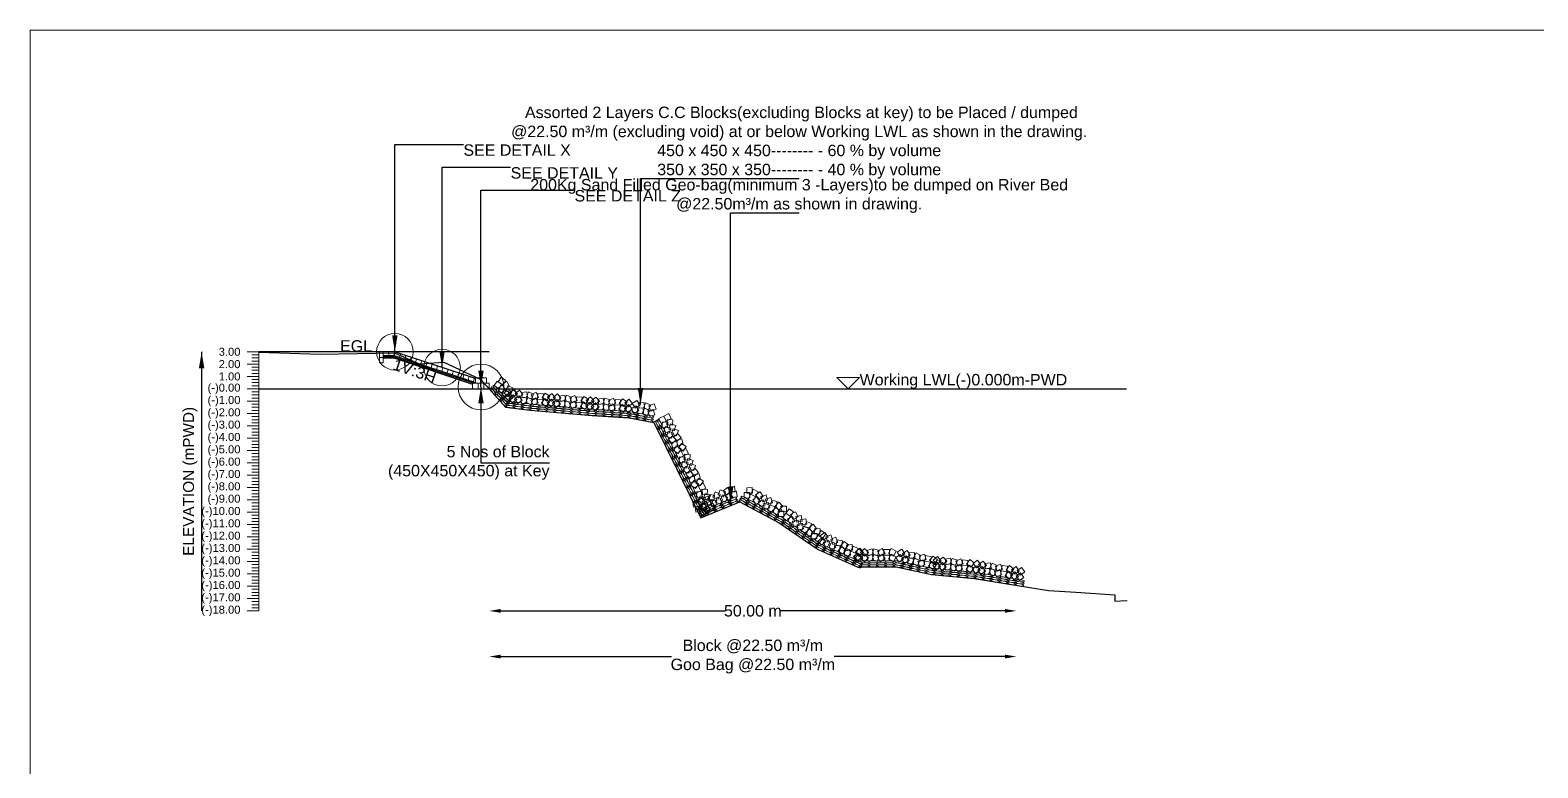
# Model space of a CAD drawing. Header units: inches. Extents: x 89000 to 845017, y -7071 to 0.
# Drawn here: x 475000 to 481595, y -3229 to 0 of the extents above; entities that cross this region are included whole.
import ezdxf

# ---------------------------------------------------------------- set-up
doc = ezdxf.new("R2010")
doc.units = ezdxf.units.IN
doc.header["$LTSCALE"] = 7
doc.header["$MEASUREMENT"] = 0
doc.header["$PDMODE"] = 3
for name, color, linetype, lineweight in [('Cross Section Labels', 7, 'Continuous', 9), ('Existing_Bed_Level for Xsection', 7, 'Continuous', 25), ('Long Section Labels', 7, 'Continuous', 9)]:
    doc.layers.add(name, color=color, linetype=linetype, lineweight=lineweight)
doc.styles.get("Standard").update_dxf_attribs({"font": 'arial.ttf'})
doc.dimstyles.new('Appron Lebeling Style', dxfattribs={"dimtxt": 50, "dimasz": 50, "dimexe": 0.18, "dimexo": 0.0625, "dimgap": 0.09, "dimtad": 0, "dimtih": 1, "dimtoh": 1, "dimdec": 4, "dimzin": 0, "dimdsep": 46, "dimtxsty": 'Standard', "dimcen": 0.09, "dimse1": 1, "dimse2": 1, "dimadec": 0, "dimazin": 0, "dimtfac": 1, "dimtdec": 4, "dimtofl": 0, "dimtmove": 0, "dimatfit": 3, "dimfxl": 1, "dimtolj": 1, "dimtzin": 0, "dimarcsym": 0})
doc.dimstyles.get("Standard").update_dxf_attribs({"dimtxt": 0.18, "dimasz": 0.18, "dimexe": 0.18, "dimexo": 0.0625, "dimgap": 0.09, "dimtad": 0, "dimtih": 1, "dimtoh": 1, "dimdec": 4, "dimzin": 0, "dimdsep": 46, "dimtxsty": 'Standard', "dimcen": 0.09, "dimadec": 0, "dimazin": 0, "dimtfac": 1, "dimtdec": 4, "dimtofl": 0, "dimtmove": 0, "dimatfit": 3, "dimfxl": 1, "dimtolj": 1, "dimtzin": 0, "dimarcsym": 0})

# ---------------------------------------------------------------- blocks, each defined once
blk = doc.blocks.new('*D307')
at = {"layer": 'Cross Section Labels', "color": 0, "lineweight": -2, "transparency": 16777216}
for p, q in [((477058.4, -2542.1), (478038.7, -2542.1)), ((479264, -2542.1), (478283.8, -2542.1))]:
    blk.add_line(p, q, dxfattribs=at)
at = {"layer": 'Cross Section Labels', "color": 0, "transparency": 16777216}
for points in [[(477058.4, -2533.8), (477058.4, -2550.5), (477008.4, -2542.1)], [(479264, -2533.8), (479264, -2550.5), (479314, -2542.1)]]:
    blk.add_solid(points, dxfattribs=at)
at = {"layer": 'Defpoints', "color": 0, "transparency": 16777216}
for p in [(477008.4, -1570.1), (479314, -2430.4), (479314, -2542.1)]:
    blk.add_point(p, dxfattribs=at)
at = {"layer": 'Cross Section Labels', "color": 0, "transparency": 16777216, "insert": (478161.2, -2542.1), "char_height": 50, "attachment_point": 5}
blk.add_mtext('\\A1;50.00 m', dxfattribs=at)
blk = doc.blocks.new('*D308')
at = {"layer": 'Cross Section Labels', "color": 0, "lineweight": -2, "transparency": 16777216}
for p, q in [((477058.4, -2742.1), (477805.6, -2742.1)), ((479264, -2742.1), (478516.9, -2742.1))]:
    blk.add_line(p, q, dxfattribs=at)
at = {"layer": 'Cross Section Labels', "color": 0, "transparency": 16777216}
for points in [[(477058.4, -2733.8), (477058.4, -2750.5), (477008.4, -2742.1)], [(479264, -2733.8), (479264, -2750.5), (479314, -2742.1)]]:
    blk.add_solid(points, dxfattribs=at)
at = {"layer": 'Defpoints', "color": 0, "transparency": 16777216}
for p in [(477008.4, -1570.1), (479314, -2430.4), (479314, -2742.1)]:
    blk.add_point(p, dxfattribs=at)
at = {"layer": 'Cross Section Labels', "color": 0, "transparency": 16777216, "insert": (478161.2, -2742.1), "char_height": 50, "attachment_point": 5}
blk.add_mtext('\\A1;Block @22.50 m³/m ^JGoo Bag @22.50 m³/m ', dxfattribs=at)

msp = doc.modelspace()

# ---------------------------------------------------------------- linework, layer by layer
at = {"layer": 'Cross Section Labels'}
for points in [[(475000, 0), (485000, 0), (485000, -7071), (475000, -7071)], [(478578.42935, -1570.12), (478628.42935, -1520.12), (478528.42935, -1520.12)]]:
    msp.add_lwpolyline(points, close=True, dxfattribs=at)
for centre, radius in [((476595.32935, -1408.12), 80), ((476801.87935, -1476.97), 80), ((476971.97935, -1562.02), 100)]:
    msp.add_circle(centre, radius, dxfattribs=at)
at = {"layer": 'Existing_Bed_Level for Xsection'}
for points in [[(477008.42935, -1408.12), (476000, -1408.12)], [(476000, -1409.47), (476269.95575, -1418.164), (476593.90265, -1412.224), (476701.88495, -1460.23), (476809.86725, -1453.534), (476971.8407, -1529.134), (477079.823, -1650.094), (477187.8053, -1664.134), (477457.76105, -1686.814), (477619.7345, -1696.534), (477727.7168, -1718.134), (477934.20952, -2134.42), (478104.9652, -2064.76), (478275.72183, -2157.1), (478446.47922, -2273.74), (478617.23725, -2349.88), (478787.99582, -2349.88), (478942.41625, -2383.36), (479129.51425, -2400.1), (479454.59678, -2453.56), (479573.82935, -2460.04), (479744.57572, -2471.38), (479744.57572, -2498.92), (479796.06525, -2496.76), (479796.06525, -2500)], [(476947.67935, -1525.57), (476597.82334, -1408.95133), (476595.32935, -1408.12), (476592.70045, -1408.12), (476544.10045, -1408.12)], [(476544.10045, -1424.32), (476592.70045, -1424.32), (476947.67935, -1542.6463)], [(476544.10045, -1429.72), (476591.82415, -1429.72), (476940.12415, -1545.82)], [(476544.10045, -1435.12), (476590.94785, -1435.12), (476935.52935, -1549.9805)], [(476000, -1570.12), (479796.06525, -1570.12)]]:
    msp.add_lwpolyline(points, dxfattribs=at)
at = {"layer": 'Long Section Labels'}
for points in [[(476000, -1408.12), (475950, -1408.12)], [(476000, -1421.62), (475970, -1421.62)], [(476000, -1435.12), (475970, -1435.12)], [(476000, -1448.62), (475970, -1448.62)], [(476000, -2542.12), (476000, -2488.12), (476000, -2434.12), (476000, -2380.12), (476000, -2326.12), (476000, -2272.12), (476000, -2218.12), (476000, -2164.12), (476000, -2110.12), (476000, -2056.12), (476000, -2002.12), (476000, -1948.12), (476000, -1894.12), (476000, -1840.12), (476000, -1786.12), (476000, -1732.12), (476000, -1678.12), (476000, -1624.12), (476000, -1570.12), (476000, -1516.12), (476000, -1462.12), (476000, -1408.12)], [(476000, -1462.12), (475950, -1462.12)], [(476000, -1516.12), (475950, -1516.12)], [(476000, -1475.62), (475970, -1475.62)], [(476000, -1489.12), (475970, -1489.12)], [(476000, -1502.62), (475970, -1502.62)], [(476000, -1570.12), (475950, -1570.12)], [(476000, -1529.62), (475970, -1529.62)], [(476000, -1543.12), (475970, -1543.12)], [(476000, -1556.62), (475970, -1556.62)], [(476000, -1624.12), (475950, -1624.12)], [(476000, -1583.62), (475970, -1583.62)], [(476000, -1597.12), (475970, -1597.12)], [(476000, -1610.62), (475970, -1610.62)], [(476000, -1637.62), (475970, -1637.62)], [(476000, -1678.12), (475950, -1678.12)], [(476000, -1651.12), (475970, -1651.12)], [(476000, -1664.62), (475970, -1664.62)], [(476000, -1691.62), (475970, -1691.62)], [(476000, -1705.12), (475970, -1705.12)], [(476000, -1732.12), (475950, -1732.12)], [(476000, -1718.62), (475970, -1718.62)], [(476000, -1745.62), (475970, -1745.62)], [(476000, -1759.12), (475970, -1759.12)], [(476000, -1772.62), (475970, -1772.62)], [(476000, -1786.12), (475950, -1786.12)], [(476000, -1840.12), (475950, -1840.12)], [(476000, -1799.62), (475970, -1799.62)], [(476000, -1813.12), (475970, -1813.12)], [(476000, -1826.62), (475970, -1826.62)], [(476000, -1894.12), (475950, -1894.12)], [(476000, -1853.62), (475970, -1853.62)], [(476000, -1867.12), (475970, -1867.12)], [(476000, -1880.62), (475970, -1880.62)], [(476000, -1907.62), (475970, -1907.62)], [(476000, -1948.12), (475950, -1948.12)], [(476000, -1921.12), (475970, -1921.12)], [(476000, -1934.62), (475970, -1934.62)], [(476000, -1961.62), (475970, -1961.62)], [(476000, -1975.12), (475970, -1975.12)], [(476000, -2002.12), (475950, -2002.12)], [(476000, -1988.62), (475970, -1988.62)], [(476000, -2015.62), (475970, -2015.62)], [(476000, -2029.12), (475970, -2029.12)], [(476000, -2042.62), (475970, -2042.62)], [(476000, -2056.12), (475950, -2056.12)], [(476000, -2110.12), (475950, -2110.12)], [(476000, -2069.62), (475970, -2069.62)], [(476000, -2083.12), (475970, -2083.12)], [(476000, -2096.62), (475970, -2096.62)], [(476000, -2164.12), (475950, -2164.12)], [(476000, -2123.62), (475970, -2123.62)], [(476000, -2137.12), (475970, -2137.12)], [(476000, -2150.62), (475970, -2150.62)], [(476000, -2218.12), (475950, -2218.12)], [(476000, -2177.62), (475970, -2177.62)], [(476000, -2191.12), (475970, -2191.12)], [(476000, -2204.62), (475970, -2204.62)], [(476000, -2231.62), (475970, -2231.62)], [(476000, -2272.12), (475950, -2272.12)], [(476000, -2245.12), (475970, -2245.12)], [(476000, -2258.62), (475970, -2258.62)], [(476000, -2285.62), (475970, -2285.62)], [(476000, -2299.12), (475970, -2299.12)], [(476000, -2326.12), (475950, -2326.12)], [(476000, -2312.62), (475970, -2312.62)], [(476000, -2339.62), (475970, -2339.62)], [(476000, -2353.12), (475970, -2353.12)], [(476000, -2366.62), (475970, -2366.62)], [(476000, -2380.12), (475950, -2380.12)], [(476000, -2434.12), (475950, -2434.12)], [(476000, -2393.62), (475970, -2393.62)], [(476000, -2407.12), (475970, -2407.12)], [(476000, -2420.62), (475970, -2420.62)], [(476000, -2488.12), (475950, -2488.12)], [(476000, -2447.62), (475970, -2447.62)], [(476000, -2461.12), (475970, -2461.12)], [(476000, -2474.62), (475970, -2474.62)], [(476000, -2501.62), (475970, -2501.62)], [(476000, -2542.12), (475950, -2542.12)], [(476000, -2515.12), (475970, -2515.12)], [(476000, -2528.62), (475970, -2528.62)]]:
    msp.add_lwpolyline(points, dxfattribs=at)
for points in [[(476544.10045, -1408.12), (476527.90045, -1408.12), (476527.90045, -1432.42), (476544.10045, -1432.42)], [(476544.10045, -1432.42), (476527.90045, -1432.42), (476527.90045, -1456.72), (476544.10045, -1456.72)], [(476568.40045, -1408.12), (476544.10045, -1408.12), (476544.10045, -1424.32), (476568.40045, -1424.32)], [(476592.70045, -1408.12), (476568.40045, -1408.12), (476568.40045, -1424.32), (476592.70045, -1424.32)], [(476620.87634, -1416.63567), (476597.82334, -1408.95133), (476592.70045, -1424.32), (476615.75345, -1432.00433)], [(476643.92935, -1424.32), (476620.87634, -1416.63567), (476615.75345, -1432.00433), (476638.80646, -1439.68867)], [(476666.98235, -1432.00433), (476643.92935, -1424.32), (476638.80646, -1439.68867), (476661.85946, -1447.373)], [(476690.03535, -1439.68867), (476666.98235, -1432.00433), (476661.85946, -1447.373), (476684.91246, -1455.05734)], [(476713.08836, -1447.373), (476690.03535, -1439.68867), (476684.91246, -1455.05734), (476707.96547, -1462.74167)], [(476736.14136, -1455.05734), (476713.08836, -1447.373), (476707.96547, -1462.74167), (476731.01847, -1470.42601)], [(476759.19437, -1462.74167), (476736.14136, -1455.05734), (476731.01847, -1470.42601), (476754.07148, -1478.11034)], [(476782.24737, -1470.42601), (476759.19437, -1462.74167), (476754.07148, -1478.11034), (476777.12448, -1485.79468)], [(476805.30037, -1478.11034), (476782.24737, -1470.42601), (476777.12448, -1485.79468), (476800.17749, -1493.47901)], [(476828.35338, -1485.79468), (476805.30037, -1478.11034), (476800.17749, -1493.47901), (476823.23049, -1501.16335)], [(476851.40638, -1493.47901), (476828.35338, -1485.79468), (476823.23049, -1501.16335), (476846.28349, -1508.84768)], [(476874.45939, -1501.16335), (476851.40638, -1493.47901), (476846.28349, -1508.84768), (476869.3365, -1516.53202)], [(476897.51239, -1508.84768), (476874.45939, -1501.16335), (476869.3365, -1516.53202), (476892.3895, -1524.21635)], [(476920.5654, -1516.53202), (476897.51239, -1508.84768), (476892.3895, -1524.21635), (476915.44251, -1531.90069)], [(476943.6184, -1524.21635), (476920.5654, -1516.53202), (476915.44251, -1531.90069), (476938.49551, -1539.58502)], [(476959.82935, -1545.82), (476935.52935, -1545.82), (476935.52935, -1570.12), (476959.82935, -1570.12)], [(476971.97935, -1521.52), (476947.67935, -1521.52), (476947.67935, -1545.82), (476971.97935, -1545.82)], [(476984.12935, -1545.82), (476959.82935, -1545.82), (476959.82935, -1570.12), (476984.12935, -1570.12)], [(476996.27935, -1521.52), (476971.97935, -1521.52), (476971.97935, -1545.82), (476996.27935, -1545.82)], [(477008.42935, -1545.82), (476984.12935, -1545.82), (476984.12935, -1570.12), (477008.42935, -1570.12)], [(477062.95071, -1549.2479), (477042.62497, -1535.93045), (477029.30752, -1556.25619), (477049.63326, -1569.57364)], [(477078.62966, -1576.26232), (477067.69449, -1554.56181), (477045.99398, -1565.49698), (477056.92916, -1587.19749)], [(477081.07831, -1533.0652), (477060.75258, -1519.74775), (477047.43513, -1540.07348), (477067.76086, -1553.39093)], [(477093.84218, -1581.28103), (477070.76831, -1573.6596), (477063.14688, -1596.73348), (477086.22076, -1604.35491)], [(477096.75727, -1560.07961), (477085.82209, -1538.3791), (477064.12159, -1549.31428), (477075.05676, -1571.01478)], [(477107.23151, -1584.6344), (477087.92048, -1569.88399), (477073.17008, -1589.19502), (477092.4811, -1603.94542)], [(477111.96979, -1565.09832), (477088.89591, -1557.47689), (477081.27448, -1580.55077), (477104.34836, -1588.1722)], [(477129.96, -1591.9246), (477113.77729, -1573.79699), (477095.64969, -1589.9797), (477111.83239, -1608.1073)], [(477116.52021, -1573.00947), (477097.25957, -1587.8256), (477112.07571, -1607.08624), (477131.33634, -1592.27011)], [(477155.43527, -1595.38968), (477140.60381, -1576.14085), (477121.35497, -1590.97231), (477136.18644, -1610.22115)], [(477172.92784, -1582.66334), (477148.84149, -1585.8786), (477152.05674, -1609.96494), (477176.14309, -1606.74969)], [(477104.09836, -1608.73157), (477084.78734, -1593.98116), (477070.03693, -1613.29218), (477089.34795, -1628.04259)], [(477111.83239, -1608.1073), (477095.64969, -1589.9797), (477077.52208, -1606.16241), (477093.70479, -1624.29001)], [(477113.38707, -1597.10663), (477094.12643, -1611.92277), (477108.94256, -1631.1834), (477128.2032, -1616.36727)], [(477152.30213, -1619.48685), (477137.47066, -1600.23801), (477118.22183, -1615.06948), (477133.0533, -1634.31831)], [(477169.79469, -1606.76051), (477145.70834, -1609.97576), (477148.9236, -1634.06211), (477173.00994, -1630.84686)], [(477199.32181, -1616.94665), (477176.85851, -1607.67896), (477167.59081, -1630.14225), (477190.05411, -1639.40995)], [(477202.45495, -1592.84949), (477179.99165, -1583.58179), (477170.72396, -1606.04509), (477193.18726, -1615.31279)], [(477211.66094, -1609.65537), (477189.66702, -1619.98774), (477199.99939, -1641.98165), (477221.9933, -1631.64929)], [(477213.69531, -1585.44068), (477191.70139, -1595.77304), (477202.03376, -1617.76696), (477224.02767, -1607.43459)], [(477243.16939, -1616.76272), (477218.95469, -1614.72835), (477216.92033, -1638.94304), (477241.13502, -1640.97741)], [(477245.20375, -1592.54802), (477220.98906, -1590.51366), (477218.95469, -1614.72835), (477243.16939, -1616.76272)], [(477271.16898, -1626.83502), (477251.20733, -1612.97781), (477237.35012, -1632.93947), (477257.31177, -1646.79668)], [(477273.20335, -1602.62033), (477253.24169, -1588.76312), (477239.38448, -1608.72478), (477259.34614, -1622.58199)], [(477279.91957, -1614.79981), (477261.35244, -1630.47628), (477277.02891, -1649.04341), (477295.59604, -1633.36695)], [(477281.95394, -1590.58512), (477263.38681, -1606.26159), (477279.06328, -1624.82872), (477297.63041, -1609.15225)], [(477319.81188, -1635.38768), (477304.12063, -1616.83304), (477285.56599, -1632.52428), (477301.25724, -1651.07893)], [(477321.84625, -1611.17299), (477306.155, -1592.61834), (477287.60036, -1608.30959), (477303.2916, -1626.86423)], [(477336.70777, -1621.87923), (477312.79251, -1626.1862), (477317.09948, -1650.10147), (477341.01475, -1645.7945)], [(477338.74214, -1597.66454), (477314.82688, -1601.97151), (477319.13385, -1625.88678), (477343.04911, -1621.5798)], [(477366.66746, -1630.71244), (477343.80604, -1622.47558), (477335.56918, -1645.33699), (477358.4306, -1653.57385)], [(477368.70182, -1606.49775), (477345.84041, -1598.26089), (477337.60355, -1621.1223), (477360.46496, -1629.35916)], [(477381.16379, -1623.89594), (477359.16987, -1634.22831), (477369.50224, -1656.22222), (477391.49615, -1645.88986)], [(477383.19816, -1599.68125), (477361.20424, -1610.01362), (477371.53661, -1632.00753), (477393.53052, -1621.67517)], [(477412.67224, -1631.00329), (477388.45754, -1628.96892), (477386.42318, -1653.18361), (477410.63787, -1655.21798)], [(477414.7066, -1606.7886), (477390.49191, -1604.75423), (477388.45754, -1628.96892), (477412.67224, -1631.00329)], [(477440.67183, -1641.0756), (477420.71018, -1627.21839), (477406.85297, -1647.18004), (477426.81462, -1661.03725)], [(477442.7062, -1616.8609), (477422.74454, -1603.00369), (477408.88733, -1622.96535), (477428.84899, -1636.82256)], [(477449.42242, -1629.04039), (477430.85529, -1644.71685), (477446.53176, -1663.28399), (477465.09889, -1647.60752)], [(477451.45679, -1604.82569), (477432.88966, -1620.50216), (477448.56613, -1639.06929), (477467.13326, -1623.39283)], [(477488.41786, -1648.88546), (477472.28806, -1630.71076), (477454.11337, -1646.84056), (477470.24316, -1665.01525)], [(477489.87348, -1624.62909), (477473.74368, -1606.45439), (477455.56899, -1622.58419), (477471.69878, -1640.75889)], [(477504.9864, -1634.97744), (477481.18079, -1639.8542), (477486.05755, -1663.65981), (477509.86316, -1658.78305)], [(477506.44202, -1610.72107), (477482.63641, -1615.59784), (477487.51317, -1639.40345), (477511.31878, -1634.52669)], [(477535.14845, -1643.09279), (477512.09689, -1635.40414), (477504.40823, -1658.4557), (477527.45979, -1666.14436)], [(477536.60407, -1618.83643), (477513.55251, -1611.14777), (477505.86385, -1634.19934), (477528.91541, -1641.88799)], [(477549.47789, -1635.93212), (477527.73695, -1646.78668), (477538.59151, -1668.52762), (477560.33245, -1657.67306)], [(477550.93351, -1611.67575), (477529.19257, -1622.53031), (477540.04713, -1644.27125), (477561.78807, -1633.41669)], [(477581.14706, -1642.28512), (477556.8907, -1640.82949), (477555.43507, -1665.08586), (477579.69144, -1666.54148)], [(477582.60268, -1618.02875), (477558.34632, -1616.57313), (477556.8907, -1640.82949), (477581.14706, -1642.28512)], [(477609.37917, -1651.68601), (477589.09234, -1638.30937), (477575.71569, -1658.5962), (477596.00252, -1671.97284)], [(477610.83479, -1627.42965), (477590.54796, -1614.05301), (477577.17131, -1634.33984), (477597.45814, -1647.71648)], [(477617.8399, -1639.4453), (477599.65237, -1655.56062), (477615.76769, -1673.74816), (477633.95522, -1657.63284)], [(477619.29552, -1615.18894), (477601.10799, -1631.30426), (477617.22331, -1649.49179), (477635.41084, -1633.37647)], [(477662.98332, -1664.70193), (477649.49669, -1644.48805), (477629.28281, -1657.97468), (477642.76944, -1678.18856)], [(477667.74969, -1640.87397), (477654.26307, -1620.66009), (477634.04919, -1634.14672), (477647.53581, -1654.3606)], [(477686.06806, -1629.36803), (477661.81871, -1630.93606), (477663.38674, -1655.18541), (477687.6361, -1653.61738)], [(477714.83322, -1641.5407), (477693.05297, -1630.76524), (477682.2775, -1652.54549), (477704.05776, -1663.32095)], [(477730.00886, -1636.41154), (477706.98539, -1644.18393), (477714.75779, -1667.2074), (477737.78125, -1659.435)], [(477681.30169, -1653.19599), (477657.05233, -1654.76402), (477658.62037, -1679.01337), (477682.86972, -1677.44534)], [(477710.06685, -1665.36866), (477688.28659, -1654.5932), (477677.51113, -1676.37345), (477699.29138, -1687.14891)], [(477725.24248, -1660.2395), (477702.21902, -1668.01189), (477709.99141, -1691.03536), (477733.01488, -1683.26296)], [(477782.24964, -1711.41184), (477771.45144, -1689.64285), (477749.68245, -1700.44104), (477760.48065, -1722.21003)], [(477804.01863, -1700.61364), (477793.22043, -1678.84465), (477771.45144, -1689.64285), (477782.24964, -1711.41184)], [(477809.90025, -1729.78272), (477811.41872, -1705.53021), (477787.1662, -1704.01175), (477785.64774, -1728.26426)], [(477788.13126, -1740.58092), (477789.64972, -1716.32841), (477765.39721, -1714.80995), (477763.87875, -1739.06246)], [(477802.95847, -1741.83507), (477779.93309, -1734.06838), (477772.1664, -1757.09377), (477795.19178, -1764.86046)], [(477806.00224, -1786.62337), (477813.75059, -1763.59181), (477790.71903, -1755.84345), (477782.97067, -1778.87502)], [(477826.30751, -1794.08295), (477810.23937, -1775.85372), (477792.01014, -1791.92186), (477808.07829, -1810.15109)], [(477824.72747, -1731.03688), (477801.70208, -1723.27019), (477793.93539, -1746.29557), (477816.96077, -1754.06227)], [(477827.77123, -1775.82518), (477835.51958, -1752.79361), (477812.48802, -1745.04526), (477804.73966, -1768.07682)], [(477848.0765, -1783.28475), (477832.00836, -1765.05552), (477813.77913, -1781.12366), (477829.84728, -1799.35289)], [(477834.26413, -1824.28726), (477829.47289, -1800.46428), (477805.64991, -1805.25553), (477810.44116, -1829.0785)], [(477847.60195, -1833.15917), (477827.374, -1819.69365), (477813.90849, -1839.9216), (477834.13644, -1853.38712)], [(477857.83701, -1863.79477), (477847.03881, -1842.02578), (477825.26982, -1852.82398), (477836.06802, -1874.59297)], [(477856.03312, -1813.48906), (477851.24188, -1789.66609), (477827.41891, -1794.45734), (477832.21015, -1818.28031)], [(477869.37094, -1822.36097), (477849.14299, -1808.89546), (477835.67748, -1829.12341), (477855.90543, -1842.58892)], [(477879.606, -1852.99658), (477868.80781, -1831.22759), (477847.03881, -1842.02578), (477857.83701, -1863.79477)], [(477863.71864, -1892.96385), (477865.2371, -1868.71134), (477840.98459, -1867.19288), (477839.46613, -1891.44539)], [(477878.54585, -1894.21801), (477855.52046, -1886.45132), (477847.75377, -1909.47671), (477870.77916, -1917.2434)], [(477881.58961, -1939.00631), (477889.33797, -1915.97474), (477866.3064, -1908.22639), (477858.55805, -1931.25795)], [(477885.48763, -1882.16566), (477887.00609, -1857.91314), (477862.75358, -1856.39468), (477861.23512, -1880.64719)], [(477900.31484, -1883.41981), (477877.28945, -1875.65312), (477869.52276, -1898.67851), (477892.54815, -1906.4452)], [(477903.3586, -1928.20811), (477911.10696, -1905.17654), (477888.07539, -1897.42819), (477880.32704, -1920.45976)], [(477901.89489, -1946.46588), (477885.82675, -1928.23665), (477867.59752, -1944.3048), (477883.66566, -1962.53402)], [(477909.85151, -1976.67019), (477905.06026, -1952.84722), (477881.23729, -1957.63847), (477886.02854, -1981.46144)], [(477923.66388, -1935.66768), (477907.59574, -1917.43846), (477889.36651, -1933.5066), (477905.43465, -1951.73583)], [(477923.18933, -1985.5421), (477902.96138, -1972.07659), (477889.49586, -1992.30454), (477909.72381, -2005.77005)], [(477931.6205, -1965.87199), (477926.82925, -1942.04902), (477903.00628, -1946.84027), (477907.79753, -1970.66324)], [(477944.95832, -1974.74391), (477924.73037, -1961.27839), (477911.26486, -1981.50634), (477931.4928, -1994.97185)], [(477933.42439, -2016.17771), (477922.62619, -1994.40872), (477900.8572, -2005.20691), (477911.6554, -2026.9759)], [(477939.30601, -2045.34679), (477940.82448, -2021.09428), (477916.57196, -2019.57581), (477915.0535, -2043.82833)], [(477955.19338, -2005.37951), (477944.39518, -1983.61052), (477922.62619, -1994.40872), (477933.42439, -2016.17771)], [(477954.13323, -2046.60094), (477931.10784, -2038.83425), (477923.34115, -2061.85964), (477946.36653, -2069.62633)], [(477961.075, -2034.54859), (477962.59347, -2010.29608), (477938.34096, -2008.77762), (477936.82249, -2033.03013)], [(477964.54544, -2039.81236), (477942.04568, -2048.99117), (477951.22449, -2071.49094), (477973.72425, -2062.31213)], [(477975.90222, -2035.80275), (477952.87683, -2028.03605), (477945.11014, -2051.06144), (477968.13552, -2058.82813)], [(477994.0663, -2036.07766), (477969.98955, -2032.79128), (477966.70317, -2056.86802), (477990.77991, -2060.15441)], [(477996.40044, -2021.38172), (477986.97218, -2043.7781), (478009.36856, -2053.20636), (478018.79682, -2030.80997)], [(478005.57924, -2043.88148), (477996.15099, -2066.27786), (478018.54737, -2075.70612), (478027.97563, -2053.30974)], [(478041.29142, -2021.61849), (478018.88753, -2012.20808), (478009.47711, -2034.61196), (478031.881, -2044.02238)], [(478050.47022, -2044.11826), (478028.06634, -2034.70784), (478018.65592, -2057.11172), (478041.0598, -2066.52214)], [(478050.21463, -2001.91252), (478030.86013, -2016.60581), (478045.55343, -2035.96032), (478064.90793, -2021.26702)], [(478059.39344, -2024.41228), (478040.03894, -2039.10558), (478054.73223, -2058.46009), (478074.08674, -2043.76679)], [(478080.91956, -1996.18401), (478056.81019, -1999.22185), (478059.84804, -2023.33121), (478083.9574, -2020.29337)], [(478090.09837, -2018.68377), (478065.989, -2021.72162), (478069.02684, -2045.83098), (478093.13621, -2042.79314)], [(478147.14363, -2023.58163), (478122.85266, -2024.24424), (478123.51527, -2048.5352), (478147.80623, -2047.8726)], [(478158.70248, -2002.20681), (478134.41152, -2002.86942), (478135.07412, -2027.16038), (478159.36508, -2026.49778)], [(478173.1711, -2042.70929), (478151.79628, -2031.15044), (478140.23743, -2052.52525), (478161.61225, -2064.08411)], [(478184.72996, -2021.33447), (478163.35514, -2009.77562), (478151.79628, -2031.15044), (478173.1711, -2042.70929)], [(478194.79616, -2063.1491), (478182.05206, -2042.45905), (478161.36201, -2055.20315), (478174.10611, -2075.8932)], [(478206.35501, -2041.77428), (478193.61091, -2021.08423), (478172.92087, -2033.82833), (478185.66497, -2054.51838)], [(478219.19212, -2034.24914), (478195.90173, -2041.1808), (478202.8334, -2064.47118), (478226.12378, -2057.53952)], [(477923.42119, -2060.43566), (477899.31183, -2063.47351), (477902.34967, -2087.58287), (477926.45904, -2084.54503)], [(477932.6, -2082.93543), (477908.49064, -2085.97327), (477911.52848, -2110.08264), (477935.63785, -2107.0448)], [(477933.24391, -2047.78171), (477918.33645, -2066.97175), (477937.52649, -2081.87921), (477952.43395, -2062.68917)], [(477942.42272, -2070.28148), (477927.51526, -2089.47152), (477946.7053, -2104.37898), (477961.61276, -2085.18893)], [(477957.17699, -2091.38924), (477964.92534, -2068.35768), (477941.89378, -2060.60932), (477934.14542, -2083.64089)], [(477977.48226, -2098.84881), (477961.41412, -2080.61959), (477943.18489, -2096.68773), (477959.25304, -2114.91696)], [(477973.72425, -2062.31213), (477951.22449, -2071.49094), (477960.4033, -2093.99071), (477982.90306, -2084.8119)], [(477978.94598, -2080.59104), (477986.69433, -2057.55948), (477963.66277, -2049.81113), (477955.91441, -2072.84269)], [(477999.25126, -2088.05062), (477983.18311, -2069.82139), (477964.95388, -2085.88953), (477981.02203, -2104.11876)], [(478003.24511, -2058.57743), (477979.16836, -2055.29104), (477975.88197, -2079.36779), (477999.95872, -2082.65418)], [(478207.63327, -2055.62395), (478184.34288, -2062.55562), (478191.27454, -2085.846), (478214.56493, -2078.91434)], [(478235.94626, -2090.46116), (478228.99605, -2067.1763), (478205.71119, -2074.12651), (478212.6614, -2097.41137)], [(478247.50511, -2069.08634), (478240.5549, -2045.80148), (478217.27005, -2052.75169), (478224.22025, -2076.03655)], [(478256.8372, -2084.84707), (478233.19793, -2079.21903), (478227.56989, -2102.8583), (478251.20916, -2108.48634)], [(478268.39605, -2063.47225), (478244.75678, -2057.84421), (478239.12874, -2081.48348), (478262.76801, -2087.11152)], [(478280.75448, -2104.93617), (478263.10299, -2088.23542), (478246.40225, -2105.88691), (478264.05373, -2122.58766)], [(478292.31333, -2083.56135), (478274.66185, -2066.8606), (478257.9611, -2084.51209), (478275.61259, -2101.21284)], [(478296.76736, -2104.49361), (478272.4764, -2105.15621), (478273.139, -2129.44718), (478297.42997, -2128.78457)], [(478308.32622, -2083.11879), (478284.03525, -2083.78139), (478284.69786, -2108.07236), (478308.98882, -2107.40975)], [(478339.70942, -2108.60056), (478319.64384, -2094.89427), (478305.93755, -2114.95986), (478326.00314, -2128.66614)], [(478359.10595, -2131.1661), (478348.56867, -2109.26962), (478326.67219, -2119.80689), (478337.20947, -2141.70337)], [(478326.00314, -2128.66614), (478305.93755, -2114.95986), (478292.23126, -2135.02544), (478312.29685, -2148.73173)], [(478345.39966, -2151.23168), (478334.86239, -2129.3352), (478312.96591, -2139.87248), (478323.50318, -2161.76896)], [(478358.94583, -2145.07372), (478335.06372, -2149.56091), (478339.55091, -2173.44302), (478363.43302, -2168.95582)], [(478372.65211, -2125.00813), (478348.77001, -2129.49533), (478353.2572, -2153.37743), (478377.13931, -2148.89024)], [(478383.50632, -2182.65081), (478379.00011, -2158.77229), (478355.12159, -2163.2785), (478359.6278, -2187.15702)], [(478397.21261, -2162.58523), (478392.7064, -2138.7067), (478368.82787, -2143.21291), (478373.33408, -2167.09144)], [(478404.86566, -2179.22613), (478381.93473, -2171.18483), (478373.89343, -2194.11576), (478396.82435, -2202.15706)], [(478418.57194, -2159.16054), (478395.64101, -2151.11924), (478387.59971, -2174.05017), (478410.53064, -2182.09147)], [(478440.28467, -2181.61418), (478424.45395, -2163.17839), (478406.01816, -2179.00911), (478421.84888, -2197.4449)], [(478426.57838, -2201.67976), (478410.74766, -2183.24397), (478392.31187, -2199.07469), (478408.14259, -2217.51048)], [(478442.55124, -2202.8947), (478418.32189, -2201.04299), (478416.47018, -2225.27233), (478440.69953, -2227.12404)], [(478456.25752, -2182.82911), (478432.02818, -2180.9774), (478430.17647, -2205.20675), (478454.40582, -2207.05846)], [(478466.46223, -2224.61015), (478446.39665, -2210.90387), (478432.69036, -2230.96945), (478452.75594, -2244.67574)], [(478480.16852, -2204.54457), (478460.10293, -2190.83828), (478446.39665, -2210.90387), (478466.46223, -2224.61015)], [(478480.47199, -2240.56015), (478466.18795, -2220.90166), (478446.52946, -2235.1857), (478460.8135, -2254.84419)], [(478490.36801, -2218.36649), (478476.08397, -2198.708), (478456.42548, -2212.99203), (478470.70952, -2232.65052)], [(478492.69818, -2232.07844), (478470.00388, -2240.76515), (478478.69059, -2263.45945), (478501.38489, -2254.77274)], [(478502.5942, -2209.88478), (478479.89991, -2218.57149), (478488.58662, -2241.26579), (478511.28091, -2232.57908)], [(478523.58412, -2264.65627), (478514.87935, -2241.9689), (478492.19197, -2250.67368), (478500.89675, -2273.36105)], [(478533.48015, -2242.4626), (478524.77537, -2219.77523), (478502.088, -2228.48001), (478510.79278, -2251.16738)], [(478553.88241, -2235.27253), (478529.88293, -2231.46266), (478526.07306, -2255.46214), (478550.07254, -2259.272)], [(478579.26132, -2253.48019), (478560.38824, -2238.17344), (478545.08148, -2257.04652), (478563.95456, -2272.35327)], [(478543.98638, -2257.46619), (478519.98691, -2253.65632), (478516.17704, -2277.6558), (478540.17652, -2281.46567)], [(478569.3653, -2275.67385), (478550.49221, -2260.3671), (478535.18546, -2279.24018), (478554.05854, -2294.54694)], [(478585.29786, -2274.01207), (478561.12807, -2276.52422), (478563.64022, -2300.69402), (478587.81001, -2298.18187)], [(478595.19389, -2251.8184), (478571.02409, -2254.33056), (478573.53624, -2278.50035), (478597.70604, -2275.9882)], [(478612.70755, -2291.10025), (478590.51388, -2281.20422), (478580.61786, -2303.39789), (478602.81152, -2313.29391)], [(478622.60357, -2268.90658), (478600.40991, -2259.01056), (478590.51388, -2281.20422), (478612.70755, -2291.10025)], [(478635.82763, -2309.83232), (478621.54359, -2290.17383), (478601.8851, -2304.45786), (478616.16914, -2324.11636)], [(478625.61934, -2268.70731), (478608.4298, -2285.88316), (478625.60565, -2303.07269), (478642.79519, -2285.89684)], [(478625.61934, -2293.00731), (478608.4298, -2310.18316), (478625.60565, -2327.37269), (478642.79519, -2310.19684)], [(478645.72366, -2287.63865), (478631.43962, -2267.98016), (478611.78113, -2282.2642), (478626.06517, -2301.92269)], [(478667.09519, -2285.88316), (478649.90565, -2268.70731), (478632.7298, -2285.89684), (478649.91934, -2303.07269)], [(478667.09519, -2310.18316), (478649.90565, -2293.00731), (478632.7298, -2310.19684), (478649.91934, -2327.37269)], [(478682.80086, -2271.00763), (478659.33012, -2277.30164), (478665.62413, -2300.77237), (478689.09487, -2294.47836)], [(478682.80086, -2295.30763), (478659.33012, -2301.60164), (478665.62413, -2325.07237), (478689.09487, -2318.77836)], [(478713.39487, -2277.30164), (478689.92413, -2271.00763), (478683.63012, -2294.47836), (478707.10086, -2300.77237)], [(478713.39487, -2301.60164), (478689.92413, -2295.30763), (478683.63012, -2318.77836), (478707.10086, -2325.07237)], [(478727.26964, -2269.29546), (478706.21795, -2281.43285), (478718.35535, -2302.48454), (478739.40704, -2290.34715)], [(478727.26964, -2293.59546), (478706.21795, -2305.73285), (478718.35535, -2326.78454), (478739.40704, -2314.64715)], [(478759.2625, -2273.74), (478734.9625, -2273.74), (478734.9625, -2298.04), (478759.2625, -2298.04)], [(478759.2625, -2298.04), (478734.9625, -2298.04), (478734.9625, -2322.34), (478759.2625, -2322.34)], [(478788.00704, -2281.43285), (478766.95535, -2269.29546), (478754.81795, -2290.34715), (478775.86964, -2302.48454)], [(478788.00704, -2305.73285), (478766.95535, -2293.59546), (478754.81795, -2314.64715), (478775.86964, -2326.78454)], [(478807.5946, -2295.93518), (478787.15601, -2309.07878), (478800.29962, -2329.51736), (478820.7382, -2316.37376)], [(478812.74347, -2272.18693), (478792.30489, -2285.33054), (478805.44849, -2305.76912), (478825.88707, -2292.62552)], [(478844.48934, -2321.50926), (478831.32947, -2301.08115), (478810.90136, -2314.24103), (478824.06124, -2334.66914)], [(478849.63822, -2297.76102), (478836.47834, -2277.33291), (478816.05023, -2290.49278), (478829.21011, -2310.92089)], [(478868.13922, -2286.55109), (478843.86778, -2287.72902), (478845.04572, -2312.00046), (478869.31715, -2310.82252)], [(478896.70494, -2299.18468), (478875.10075, -2288.06042), (478863.97649, -2309.66461), (478885.58068, -2320.78887)], [(478911.96108, -2294.30019), (478888.81563, -2301.7014), (478896.21684, -2324.84685), (478919.36229, -2317.44564)], [(478942.28576, -2305.42271), (478918.53752, -2300.27383), (478913.38864, -2324.02208), (478937.13689, -2329.17095)], [(478968.74761, -2319.03151), (478950.74569, -2302.7091), (478934.42328, -2320.71103), (478952.42521, -2337.03343)], [(478969.38654, -2304.27613), (478950.73475, -2319.85179), (478966.31041, -2338.50357), (478984.96219, -2322.92792)], [(479009.16673, -2325.0798), (478993.57623, -2306.44043), (478974.93685, -2322.03093), (478990.52735, -2340.6703)], [(478862.99034, -2310.29933), (478838.71891, -2311.47727), (478839.89685, -2335.7487), (478864.16828, -2334.57076)], [(478891.55606, -2322.93293), (478869.95188, -2311.80867), (478858.82762, -2333.41285), (478880.4318, -2344.53711)], [(478906.81221, -2318.04843), (478883.66675, -2325.44964), (478891.06796, -2348.5951), (478914.21342, -2341.19389)], [(478937.13689, -2329.17095), (478913.38864, -2324.02208), (478908.23977, -2347.77032), (478931.98801, -2352.9192)], [(478963.59874, -2342.77975), (478945.59681, -2326.45735), (478929.27441, -2344.45927), (478947.27633, -2360.78167)], [(478967.22102, -2328.47945), (478948.56924, -2344.0551), (478964.14489, -2362.70689), (478982.79668, -2347.13123)], [(479007.00121, -2349.28312), (478991.41071, -2330.64375), (478972.77134, -2346.23425), (478988.36184, -2364.87362)], [(479023.97004, -2335.8664), (479000.03179, -2340.04375), (479004.20915, -2363.982), (479028.14739, -2359.80464)], [(479026.13555, -2311.66308), (479002.19731, -2315.84043), (479006.37466, -2339.77868), (479030.31291, -2335.60133)], [(479053.88143, -2344.86178), (479031.06497, -2336.50119), (479022.70439, -2359.31765), (479045.52084, -2367.67823)], [(479056.04694, -2320.65846), (479033.23049, -2312.29788), (479024.8699, -2335.11433), (479047.68636, -2343.47492)], [(479068.41447, -2338.12391), (479046.36491, -2348.33698), (479056.57798, -2370.38654), (479078.62754, -2360.17348)], [(479070.57999, -2313.9206), (479048.53042, -2324.13366), (479058.74349, -2346.18323), (479080.79306, -2335.97016)], [(479099.88396, -2345.40184), (479075.68064, -2343.23633), (479073.51513, -2367.43964), (479097.71844, -2369.60516)], [(479102.04947, -2321.19853), (479077.84616, -2319.03301), (479075.68064, -2343.23633), (479099.88396, -2345.40184)], [(479127.82858, -2355.62568), (479107.94228, -2341.66054), (479093.97714, -2361.54683), (479113.86343, -2375.51198)], [(479129.99409, -2331.42237), (479110.1078, -2317.45722), (479096.14265, -2337.34352), (479116.02895, -2351.30866)], [(479140.78557, -2344.31698), (479121.03672, -2358.47582), (479135.19556, -2378.22468), (479154.94441, -2364.06583)], [(479144.72875, -2320.33905), (479124.9799, -2334.49789), (479139.13875, -2354.24674), (479158.8876, -2340.0879)], [(479178.92457, -2367.99551), (479164.75, -2348.25794), (479145.01243, -2362.43251), (479159.187, -2382.17008)], [(479182.86775, -2344.01758), (479168.69319, -2324.28001), (479148.95562, -2338.45458), (479163.13018, -2358.19215)], [(479196.83594, -2355.86571), (479172.65495, -2358.26768), (479175.05692, -2382.44868), (479199.23792, -2380.04671)], [(479200.77913, -2331.88778), (479176.59813, -2334.28975), (479179.00011, -2358.47075), (479203.1811, -2356.06877)], [(479226.00314, -2367.04082), (479203.86481, -2357.02161), (479193.8456, -2379.15994), (479215.98392, -2389.17915)], [(479229.94632, -2343.06289), (479207.80799, -2333.04368), (479197.78878, -2355.182), (479219.92711, -2365.20121)], [(479240.99319, -2361.39223), (479218.25096, -2369.95268), (479226.81142, -2392.6949), (479249.55364, -2384.13445)], [(479244.93637, -2337.41429), (479222.19415, -2345.97475), (479230.7546, -2368.71697), (479253.49682, -2360.15652)], [(479271.84079, -2370.96937), (479247.86286, -2367.02619), (479243.91968, -2391.00412), (479267.89761, -2394.94731)], [(479275.78398, -2346.99144), (479251.80604, -2343.04826), (479247.86286, -2367.02619), (479271.84079, -2370.96937)], [(479298.95604, -2383.22467), (479280.15291, -2367.83207), (479264.7603, -2386.63519), (479283.56343, -2402.0278)], [(479302.89922, -2359.24674), (479284.09609, -2343.85413), (479268.70348, -2362.65726), (479287.50661, -2378.04987)], [(479308.6311, -2371.91927), (479288.88225, -2386.07811), (479303.0411, -2405.82697), (479322.78995, -2391.66812)], [(479312.57429, -2347.94134), (479292.82544, -2362.10018), (479306.98428, -2381.84903), (479326.73313, -2367.69019)], [(479350.71329, -2371.61987), (479336.53872, -2351.8823), (479316.80115, -2366.05687), (479330.97572, -2385.79444)], [(479346.7701, -2395.5978), (479332.59554, -2375.86023), (479312.85797, -2390.0348), (479327.03253, -2409.77237)]]:
    msp.add_lwpolyline(points, close=True, dxfattribs=at)
for centre, major_axis in [((477023.82146, -1580.46964), (11.96801, -13.40637)), ((477030.66967, -1574.35617), (11.96801, -13.40637)), ((477037.51787, -1568.2427), (11.96801, -13.40637)), ((477061.45389, -1595.05544), (11.96801, -13.40637)), ((477047.75748, -1607.28237), (11.96801, -13.40637)), ((477054.60569, -1601.16891), (11.96801, -13.40637)), ((477071.6935, -1634.09511), (11.96801, -13.40637)), ((477078.54171, -1627.98165), (11.96801, -13.40637)), ((477085.38991, -1621.86818), (11.96801, -13.40637)), ((477098.8531, -1647.93968), (17.82119, -2.31713)), ((477100.03673, -1638.83631), (17.82119, -2.31713)), ((477101.22036, -1629.73293), (17.82119, -2.31713)), ((477134.49548, -1652.57395), (17.82119, -2.31713)), ((477135.67912, -1643.47058), (17.82119, -2.31713)), ((477136.86275, -1634.3672), (17.82119, -2.31713)), ((477171.3215, -1648.10485), (17.82119, -2.31713)), ((477172.50513, -1639.00147), (17.82119, -2.31713)), ((477206.42603, -1651.87989), (17.90811, -1.50453)), ((477207.19457, -1642.73211), (17.90811, -1.50453)), ((477243.01079, -1645.74117), (17.90811, -1.50453)), ((477278.82701, -1648.75023), (17.90811, -1.50453)), ((477314.64323, -1651.75928), (17.90811, -1.50453)), ((477170.13787, -1657.20822), (17.82119, -2.31713)), ((477205.65749, -1661.02766), (17.90811, -1.50453)), ((477241.47371, -1664.03671), (17.90811, -1.50453)), ((477242.24225, -1654.88894), (17.90811, -1.50453)), ((477277.28993, -1667.04577), (17.90811, -1.50453)), ((477278.05847, -1657.898), (17.90811, -1.50453)), ((477313.10615, -1670.05483), (17.90811, -1.50453)), ((477313.87469, -1660.90705), (17.90811, -1.50453)), ((477348.92237, -1673.06388), (17.90811, -1.50453)), ((477349.69091, -1663.91611), (17.90811, -1.50453)), ((477350.45945, -1654.76834), (17.90811, -1.50453)), ((477384.73859, -1676.07294), (17.90811, -1.50453)), ((477385.50713, -1666.92517), (17.90811, -1.50453)), ((477386.27567, -1657.77739), (17.90811, -1.50453)), ((477420.55482, -1679.08199), (17.90811, -1.50453)), ((477421.32335, -1669.93422), (17.90811, -1.50453)), ((477422.09189, -1660.78645), (17.90811, -1.50453)), ((477456.37104, -1682.09105), (17.90811, -1.50453)), ((477457.13958, -1672.94328), (17.90811, -1.50453)), ((477457.90811, -1663.7955), (17.90811, -1.50453)), ((477492.13652, -1684.27861), (17.93893, -1.07651)), ((477492.68642, -1675.11509), (17.93893, -1.07651)), ((477493.23632, -1665.95158), (17.93893, -1.07651)), ((477528.01438, -1686.43163), (17.93893, -1.07651)), ((477528.56428, -1677.26812), (17.93893, -1.07651)), ((477529.11418, -1668.1046), (17.93893, -1.07651)), ((477563.89223, -1688.58466), (17.93893, -1.07651)), ((477564.44214, -1679.42114), (17.93893, -1.07651)), ((477564.99204, -1670.25763), (17.93893, -1.07651)), ((477599.77009, -1690.73768), (17.93893, -1.07651)), ((477600.31999, -1681.57417), (17.93893, -1.07651)), ((477600.86989, -1672.41065), (17.93893, -1.07651)), ((477635.99711, -1695.10613), (17.6221, -3.525)), ((477637.79774, -1686.10445), (17.6221, -3.525)), ((477639.59837, -1677.10278), (17.6221, -3.525)), ((477671.24131, -1702.15612), (17.6221, -3.525)), ((477673.04194, -1693.15445), (17.6221, -3.525)), ((477674.84257, -1684.15277), (17.6221, -3.525)), ((477706.48551, -1709.20612), (17.6221, -3.525)), ((477708.28614, -1700.20444), (17.6221, -3.525)), ((477710.08677, -1691.20277), (17.6221, -3.525)), ((477737.771, -1728.07388), (7.98587, -16.09938)), ((477745.99484, -1723.99456), (7.98587, -16.09938)), ((477754.21868, -1719.91525), (7.98587, -16.09938)), ((477753.74273, -1760.27264), (7.98587, -16.09938)), ((477761.96658, -1756.19332), (7.98587, -16.09938)), ((477769.71447, -1792.4714), (7.98587, -16.09938)), ((477770.19042, -1752.114), (7.98587, -16.09938)), ((477777.93831, -1788.39208), (7.98587, -16.09938)), ((477786.16215, -1784.31276), (7.98587, -16.09938)), ((477785.6862, -1824.67015), (7.98587, -16.09938)), ((477793.91004, -1820.59083), (7.98587, -16.09938)), ((477801.65793, -1856.86891), (7.98587, -16.09938)), ((477802.13388, -1816.51151), (7.98587, -16.09938)), ((477809.88177, -1852.78959), (7.98587, -16.09938)), ((477818.10561, -1848.71027), (7.98587, -16.09938)), ((477817.62966, -1889.06766), (7.98587, -16.09938)), ((477825.8535, -1884.98834), (7.98587, -16.09938)), ((477833.6014, -1921.26642), (7.98587, -16.09938)), ((477834.07735, -1880.90903), (7.98587, -16.09938)), ((477841.82524, -1917.1871), (7.98587, -16.09938)), ((477850.04908, -1913.10778), (7.98587, -16.09938)), ((477849.57313, -1953.46517), (7.98587, -16.09938)), ((477857.79697, -1949.38586), (7.98587, -16.09938)), ((477865.54486, -1985.66393), (7.98587, -16.09938)), ((477866.02081, -1945.30654), (7.98587, -16.09938)), ((477873.7687, -1981.58461), (7.98587, -16.09938)), ((477881.99254, -1977.50529), (7.98587, -16.09938)), ((477881.51659, -2017.86269), (7.98587, -16.09938)), ((477889.74043, -2013.78337), (7.98587, -16.09938)), ((477897.48833, -2050.06144), (7.98587, -16.09938)), ((477897.96428, -2009.70405), (7.98587, -16.09938)), ((477905.71217, -2045.98212), (7.98587, -16.09938)), ((477913.93601, -2041.90281), (7.98587, -16.09938)), ((478073.41591, -2052.84431), (16.63983, 6.78824)), ((478125.76119, -2049.9151), (15.80787, -8.54841)), ((477913.46006, -2082.2602), (7.98587, -16.09938)), ((477921.6839, -2078.18088), (7.98587, -16.09938)), ((477929.43179, -2114.45895), (7.98587, -16.09938)), ((477929.90774, -2074.10156), (7.98587, -16.09938)), ((477940.2973, -2107.15022), (16.63983, 6.78824)), ((477943.76485, -2115.65014), (16.63983, 6.78824)), ((477937.65563, -2110.37964), (7.98587, -16.09938)), ((477945.87947, -2106.30032), (7.98587, -16.09938)), ((477973.57695, -2093.57375), (16.63983, 6.78824)), ((477977.0445, -2102.07366), (16.63983, 6.78824)), ((477980.51205, -2110.57357), (16.63983, 6.78824)), ((478006.85661, -2079.99727), (16.63983, 6.78824)), ((478010.32416, -2088.49718), (16.63983, 6.78824)), ((478013.79171, -2096.99709), (16.63983, 6.78824)), ((478040.13626, -2066.42079), (16.63983, 6.78824)), ((478043.60381, -2074.9207), (16.63983, 6.78824)), ((478047.07136, -2083.42062), (16.63983, 6.78824)), ((478076.88346, -2061.34423), (16.63983, 6.78824)), ((478080.35101, -2069.84414), (16.63983, 6.78824)), ((478117.02784, -2066.06496), (15.80787, -8.54841)), ((478121.39452, -2057.99003), (15.80787, -8.54841)), ((478148.64357, -2083.16179), (15.80787, -8.54841)), ((478153.01025, -2075.08686), (15.80787, -8.54841)), ((478157.37693, -2067.01192), (15.80787, -8.54841)), ((478180.2593, -2100.25862), (15.80787, -8.54841)), ((478184.62598, -2092.18368), (15.80787, -8.54841)), ((478188.99266, -2084.10875), (15.80787, -8.54841)), ((478211.87504, -2117.35545), (15.80787, -8.54841)), ((478216.24172, -2109.28051), (15.80787, -8.54841)), ((478220.60839, -2101.20558), (15.80787, -8.54841)), ((478252.22413, -2118.30241), (15.80787, -8.54841)), ((477947.2324, -2124.15005), (16.63983, 6.78824)), ((478243.49077, -2134.45227), (15.80787, -8.54841)), ((478247.85745, -2126.37734), (15.80787, -8.54841)), ((478275.1065, -2151.5491), (15.80787, -8.54841)), ((478279.47318, -2143.47417), (15.80787, -8.54841)), ((478283.83986, -2135.39924), (15.80787, -8.54841)), ((478305.36278, -2171.78835), (14.83961, -10.13656)), ((478310.54071, -2164.20802), (14.83961, -10.13656)), ((478315.71864, -2156.62769), (14.83961, -10.13656)), ((478340.21994, -2184.48114), (14.83961, -10.13656)), ((478345.39787, -2176.90081), (14.83961, -10.13656)), ((478335.04201, -2192.06148), (14.83961, -10.13656)), ((478364.72124, -2212.3346), (14.83961, -10.13656)), ((478369.89917, -2204.75426), (14.83961, -10.13656)), ((478375.0771, -2197.17393), (14.83961, -10.13656)), ((478394.40047, -2232.60772), (14.83961, -10.13656)), ((478399.5784, -2225.02739), (14.83961, -10.13656)), ((478404.75633, -2217.44705), (14.83961, -10.13656)), ((478424.0797, -2252.88084), (14.83961, -10.13656)), ((478429.25763, -2245.30051), (14.83961, -10.13656)), ((478434.43556, -2237.72017), (14.83961, -10.13656)), ((478453.53669, -2271.86126), (16.41345, -7.31866)), ((478457.27519, -2263.47699), (16.41345, -7.31866)), ((478461.01369, -2255.09272), (16.41345, -7.31866)), ((478486.36359, -2286.49858), (16.41345, -7.31866)), ((478490.10209, -2278.11431), (16.41345, -7.31866)), ((478493.84059, -2269.73004), (16.41345, -7.31866)), ((478519.19048, -2301.1359), (16.41345, -7.31866)), ((478522.92898, -2292.75163), (16.41345, -7.31866)), ((478526.66748, -2284.36735), (16.41345, -7.31866)), ((478552.01738, -2315.77322), (16.41345, -7.31866)), ((478555.75588, -2307.38895), (16.41345, -7.31866)), ((478559.49437, -2299.00467), (16.41345, -7.31866)), ((478592.32127, -2313.64199), (16.41345, -7.31866)), ((478584.84427, -2330.41054), (16.41345, -7.31866)), ((478588.58277, -2322.02626), (16.41345, -7.31866)), ((478617.67117, -2345.04786), (16.41345, -7.31866)), ((478621.40967, -2336.66358), (16.41345, -7.31866)), ((478625.14816, -2328.27931), (16.41345, -7.31866)), ((478651.6081, -2326.93), (17.9712, 0)), ((478651.6081, -2336.11), (17.9712, 0)), ((478651.6081, -2345.29), (17.9712, 0)), ((478687.5505, -2326.93), (17.9712, 0)), ((478687.5505, -2336.11), (17.9712, 0)), ((478687.5505, -2345.29), (17.9712, 0)), ((478723.4929, -2326.93), (17.9712, 0)), ((478723.4929, -2336.11), (17.9712, 0)), ((478723.4929, -2345.29), (17.9712, 0)), ((478759.4353, -2326.93), (17.9712, 0)), ((478759.4353, -2336.11), (17.9712, 0)), ((478759.4353, -2345.29), (17.9712, 0)), ((478796.18265, -2346.95835), (17.56315, -3.80788)), ((478798.12778, -2337.98679), (17.56315, -3.80788)), ((478800.07291, -2329.01523), (17.56315, -3.80788)), ((478831.30894, -2354.57411), (17.56315, -3.80788)), ((478833.25407, -2345.60255), (17.56315, -3.80788)), ((478835.1992, -2336.63099), (17.56315, -3.80788)), ((478866.43523, -2362.18986), (17.56315, -3.80788)), ((478868.38036, -2353.2183), (17.56315, -3.80788)), ((478870.32549, -2344.24674), (17.56315, -3.80788)), ((478901.56152, -2369.80562), (17.56315, -3.80788)), ((478903.50665, -2360.83406), (17.56315, -3.80788)), ((478905.45178, -2351.8625), (17.56315, -3.80788)), ((478936.68782, -2377.42137), (17.56315, -3.80788)), ((478938.63295, -2368.44981), (17.56315, -3.80788)), ((478940.57808, -2359.47825), (17.56315, -3.80788)), ((478972.61336, -2372.23679), (17.8997, -1.60152)), ((478973.43145, -2363.09331), (17.8997, -1.60152)), ((479008.41276, -2375.43982), (17.8997, -1.60152)), ((479009.23084, -2366.29635), (17.8997, -1.60152)), ((479044.21215, -2378.64286), (17.8997, -1.60152)), ((479045.03024, -2369.49938), (17.8997, -1.60152)), ((479080.82963, -2372.70242), (17.8997, -1.60152)), ((479116.62903, -2375.90546), (17.8997, -1.60152)), ((478971.79528, -2381.38026), (17.8997, -1.60152)), ((479007.59468, -2384.5833), (17.8997, -1.60152)), ((479043.39407, -2387.78633), (17.8997, -1.60152)), ((479079.19346, -2390.98937), (17.8997, -1.60152)), ((479080.01155, -2381.8459), (17.8997, -1.60152)), ((479114.99286, -2394.19241), (17.8997, -1.60152)), ((479115.81094, -2385.04893), (17.8997, -1.60152)), ((479150.9337, -2398.97079), (17.73301, -2.9162)), ((479152.42335, -2389.91246), (17.73301, -2.9162)), ((479153.913, -2380.85413), (17.73301, -2.9162)), ((479186.39973, -2404.8032), (17.73301, -2.9162)), ((479187.88938, -2395.74487), (17.73301, -2.9162)), ((479189.37903, -2386.68654), (17.73301, -2.9162)), ((479221.86576, -2410.6356), (17.73301, -2.9162)), ((479223.35541, -2401.57727), (17.73301, -2.9162)), ((479224.84505, -2392.51894), (17.73301, -2.9162)), ((479257.33179, -2416.46801), (17.73301, -2.9162)), ((479258.82143, -2407.40968), (17.73301, -2.9162)), ((479260.31108, -2398.35135), (17.73301, -2.9162)), ((479292.79781, -2422.30042), (17.73301, -2.9162)), ((479294.28746, -2413.24209), (17.73301, -2.9162)), ((479295.77711, -2404.18376), (17.73301, -2.9162)), ((479328.26384, -2428.13283), (17.73301, -2.9162)), ((479329.75349, -2419.0745), (17.73301, -2.9162)), ((479331.24314, -2410.01617), (17.73301, -2.9162))]:
    msp.add_ellipse(centre, major_axis=major_axis, ratio=0.255, dxfattribs=at)

# ---------------------------------------------------------------- texts
at = {"layer": 'Cross Section Labels', "char_height": 50}
for s, insert, attachment_point in [(' Assorted 2 Layers C.C Blocks(excluding Blocks at key) to be Placed / dumped^J@22.50 m³/m (excluding void) at or below Working LWL as shown in the drawing.^J450 x 450 x 450-------- - 60 % by volume^J350 x 350 x 350-------- - 40 % by volume', (478364.05082, -650), 8), ('SEE DETAIL X', (476895.32935, -500), 1), ('SEE DETAIL Y', (477101.87935, -600), 1), ('200Kg Sand Filled Geo-bag(minimum 3 -Layers)to be dumped on River Bed^J@22.50m³/m as shown in drawing.', (478364.05082, -800), 8), ('SEE DETAIL Z', (477381.32935, -700), 1), ('EGL', (476495.50045, -1408.12), 9), ('Working LWL(-)0.000m-PWD', (478628.42935, -1570.12), 7), ('5 Nos of Block ^J(450X450X450) at Key', (477271.97935, -1894.12), 6)]:
    msp.add_mtext(s, dxfattribs=dict(at, insert=insert, attachment_point=attachment_point))
at = {"layer": 'Cross Section Labels', "insert": (476690.0662, -1468.15945), "char_height": 50, "attachment_point": 2, "rotation": 341.565051177}
msp.add_mtext('1V:3H', dxfattribs=at)
at = {"layer": 'Long Section Labels', "char_height": 35, "attachment_point": 6}
for s, insert in [('3.00', (475920, -1408.12)), ('2.00', (475920, -1462.12)), ('1.00', (475920, -1516.12)), ('(-)0.00', (475920, -1570.12)), ('(-)1.00', (475920, -1624.12)), ('(-)2.00', (475920, -1678.12)), ('(-)3.00', (475920, -1732.12)), ('(-)4.00', (475920, -1786.12)), ('(-)5.00', (475920, -1840.12)), ('(-)6.00', (475920, -1894.12)), ('(-)7.00', (475920, -1948.12)), ('(-)8.00', (475920, -2002.12)), ('(-)9.00', (475920, -2056.12)), ('(-)10.00', (475920, -2110.12)), ('(-)11.00', (475920, -2164.12)), ('(-)12.00', (475920, -2218.12)), ('(-)13.00', (475920, -2272.12)), ('(-)14.00', (475920, -2326.12)), ('(-)15.00', (475920, -2380.12)), ('(-)16.00', (475920, -2434.12)), ('(-)17.00', (475920, -2488.12)), ('(-)18.00', (475920, -2542.12))]:
    msp.add_mtext(s, dxfattribs=dict(at, insert=insert))
at = {"layer": 'Long Section Labels', "insert": (475700, -1975.12), "char_height": 48, "attachment_point": 5, "rotation": 90}
msp.add_mtext('ELEVATION (mPWD)', dxfattribs=at)

# ---------------------------------------------------------------- dimensions: what is measured, and where the dimension line sits
at = {"layer": 'Cross Section Labels'}
for base, text, picture, middle in [((479314.04875, -2542.12), '50.00 m', '*D307', (478161.23905, -2542.12)), ((479314.04875, -2742.12), 'Block @22.50 m³/m ^JGoo Bag @22.50 m³/m ', '*D308', (478161.23905, -2742.12))]:
    dim = msp.add_linear_dim(base=base, p1=(477008.42935, -1570.12), p2=(479314.04875, -2430.4468), text=text, dimstyle='Appron Lebeling Style', dxfattribs=at)
    dim.commit()
    dim.dimension.update_dxf_attribs({"geometry": picture, "text_midpoint": middle})

# ---------------------------------------------------------------- leaders
at = {"layer": 'Cross Section Labels', "annotation_type": 0, "has_hookline": 1}
for points, hookline_direction, text_width in [([(476595.32935, -1408.12), (476595.32935, -500), (476895.23935, -500)], 0, 466.13233), ([(476801.87935, -1476.97), (476801.87935, -600), (477101.78935, -600)], 0, 466.03001), ([(477669.83903, -1639.18421), (477669.83903, -650), (478363.96082, -650)], 0, 2510.77763), ([(476971.97935, -1562.02), (476971.97935, -700), (477381.23935, -700)], 0, 460.91405), ([(478064.05082, -2071.74652), (478064.05082, -800), (478363.96082, -800)], 0, 2345.7367), ([(476971.97935, -1562.02), (476971.97935, -1894.12), (477272.06935, -1894.12)], 1, 701.90996)]:
    msp.add_leader(points, dimstyle='Standard', override={"dimasz": 72}, dxfattribs=dict(at, hookline_direction=hookline_direction, text_width=text_width))
at = {"layer": 'Long Section Labels'}
msp.add_leader([(475750, -1408.12), (475750, -2542.12)], dimstyle='Standard', override={"dimasz": 72}, dxfattribs=at)

doc.saveas('drawing.dxf')
